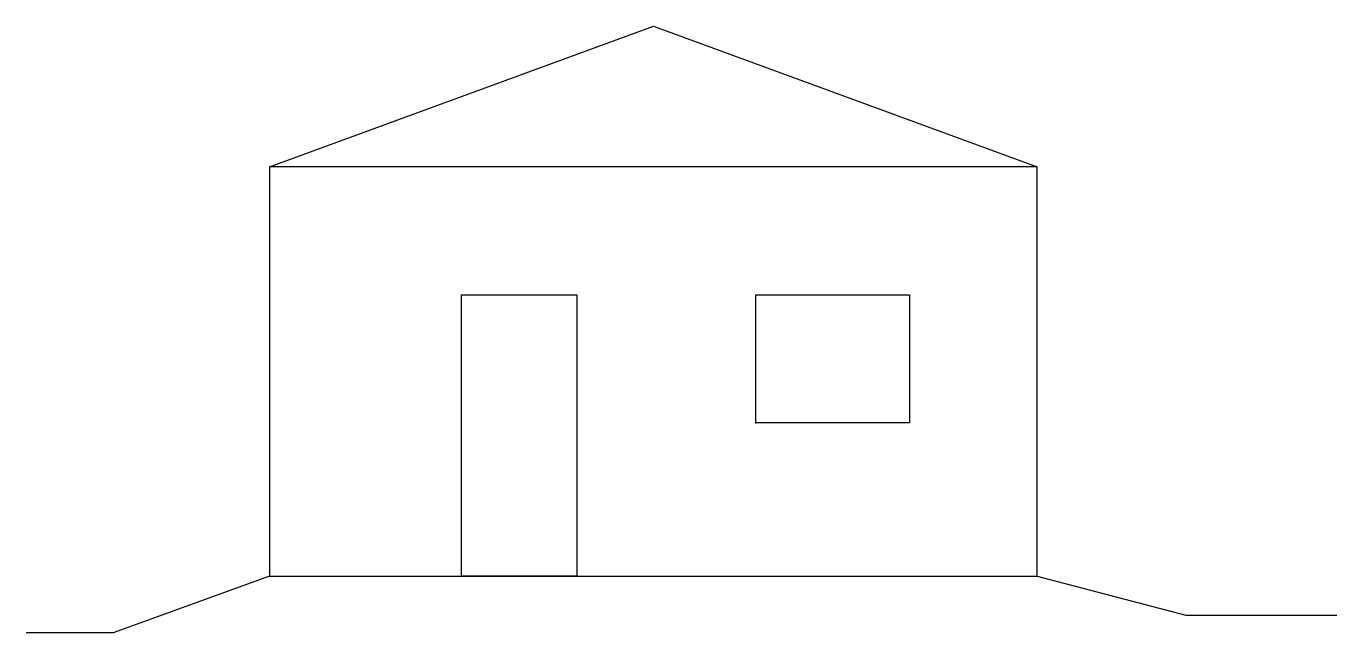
# Model space of a CAD drawing. Header units: inches. Extents: x -1902 to 8341, y -442 to 4300.
import ezdxf

# ---------------------------------------------------------------- set-up
doc = ezdxf.new("R2010")
doc.units = ezdxf.units.IN
doc.header["$MEASUREMENT"] = 0
doc.layers.get('0').update_dxf_attribs({"lineweight": 30})

msp = doc.modelspace()

# ---------------------------------------------------------------- linework, layer by layer
for p, q in [((0, 3200), (3000, 4300)), ((3000, 4300), (6000, 3200)), ((6000, 3200), (0, 3200)), ((0, 3200), (0, 0)), ((6000, 3200), (0, 3200)), ((6000, 0), (6000, 3200)), ((1500, 0), (1500, 2200)), ((1500, 2200), (2400, 2200)), ((2400, 2200), (2400, 0)), ((3800, 1200), (3800, 2200)), ((3800, 2200), (5000, 2200)), ((5000, 2200), (5000, 1200)), ((5000, 1200), (3800, 1200)), ((0, 0), (-1222, -442)), ((0, 0), (6000, 0)), ((0, 0), (6000, 0)), ((2400, 0), (1500, 0)), ((6000, 0), (7161, -304)), ((7161, -304), (8341, -304)), ((-1222, -442), (-1902, -442))]:
    msp.add_line(p, q)
for p in [(3800, 1200), (0, 0), (1500, 0)]:
    msp.add_point(p)

doc.saveas('drawing.dxf')
